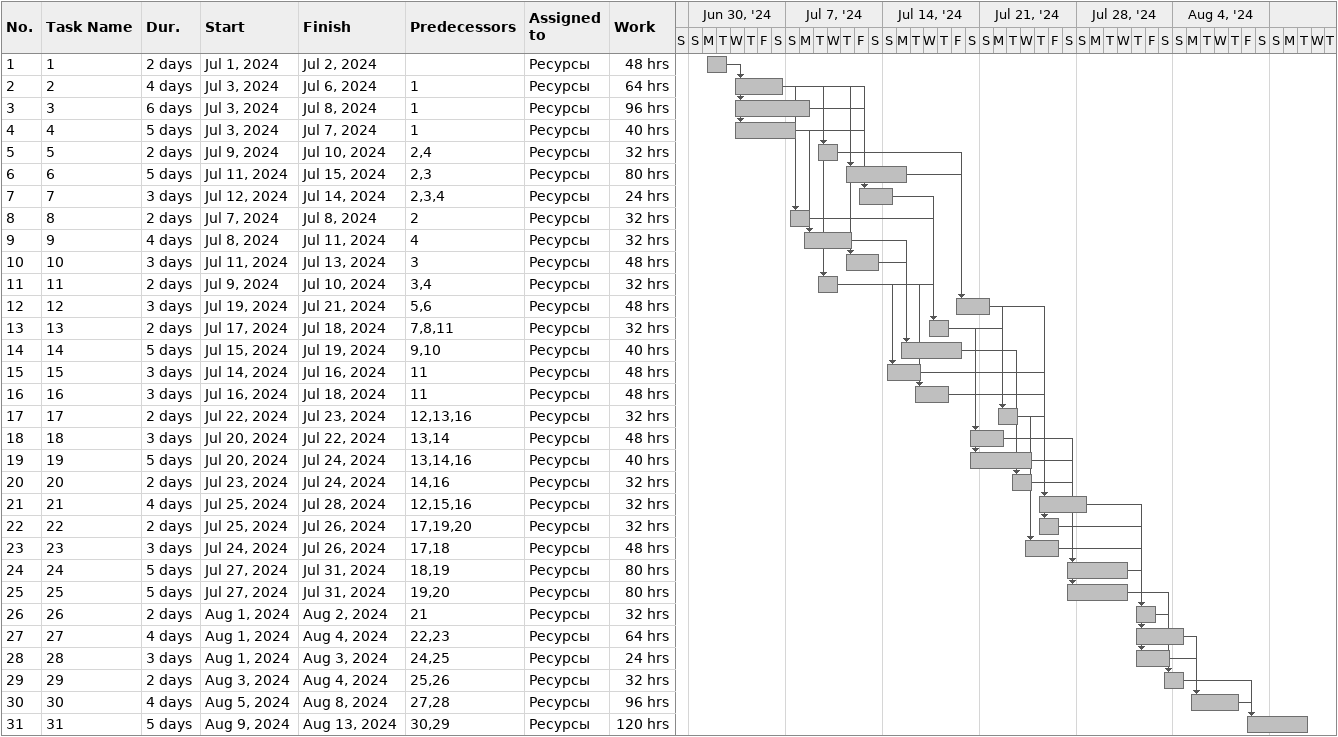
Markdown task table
| ID | Task | Duration | Start | Finish | Predecessors | Resources | Work (h) |
|---|---|---|---|---|---|---|---|
| 1 | 1 | 2d | 2024-07-01 | 2024-07-02 |  | Ресурсы | 48 |
| 2 | 2 | 4d | 2024-07-03 | 2024-07-06 | 1 | Ресурсы | 64 |
| 3 | 3 | 6d | 2024-07-03 | 2024-07-08 | 1 | Ресурсы | 96 |
| 4 | 4 | 5d | 2024-07-03 | 2024-07-07 | 1 | Ресурсы | 40 |
| 5 | 5 | 2d | 2024-07-09 | 2024-07-10 | 2, 4 | Ресурсы | 32 |
| 6 | 6 | 5d | 2024-07-11 | 2024-07-15 | 2, 3 | Ресурсы | 80 |
| 7 | 7 | 3d | 2024-07-12 | 2024-07-14 | 2, 3, 4 | Ресурсы | 24 |
| 8 | 8 | 2d | 2024-07-07 | 2024-07-08 | 2 | Ресурсы | 32 |
| 9 | 9 | 4d | 2024-07-08 | 2024-07-11 | 4 | Ресурсы | 32 |
| 10 | 10 | 3d | 2024-07-11 | 2024-07-13 | 3 | Ресурсы | 48 |
| 11 | 11 | 2d | 2024-07-09 | 2024-07-10 | 3, 4 | Ресурсы | 32 |
| 12 | 12 | 3d | 2024-07-19 | 2024-07-21 | 5, 6 | Ресурсы | 48 |
| 13 | 13 | 2d | 2024-07-17 | 2024-07-18 | 7, 8, 11 | Ресурсы | 32 |
| 14 | 14 | 5d | 2024-07-15 | 2024-07-19 | 9, 10 | Ресурсы | 40 |
| 15 | 15 | 3d | 2024-07-14 | 2024-07-16 | 11 | Ресурсы | 48 |
| 16 | 16 | 3d | 2024-07-16 | 2024-07-18 | 11 | Ресурсы | 48 |
| 17 | 17 | 2d | 2024-07-22 | 2024-07-23 | 12, 13, 16 | Ресурсы | 32 |
| 18 | 18 | 3d | 2024-07-20 | 2024-07-22 | 13, 14 | Ресурсы | 48 |
| 19 | 19 | 5d | 2024-07-20 | 2024-07-24 | 13, 14, 16 | Ресурсы | 40 |
| 20 | 20 | 2d | 2024-07-23 | 2024-07-24 | 14, 16 | Ресурсы | 32 |
| 21 | 21 | 4d | 2024-07-25 | 2024-07-28 | 12, 15, 16 | Ресурсы | 32 |
| 22 | 22 | 2d | 2024-07-25 | 2024-07-26 | 17, 19, 20 | Ресурсы | 32 |
| 23 | 23 | 3d | 2024-07-24 | 2024-07-26 | 17, 18 | Ресурсы | 48 |
| 24 | 24 | 5d | 2024-07-27 | 2024-07-31 | 18, 19 | Ресурсы | 80 |
| 25 | 25 | 5d | 2024-07-27 | 2024-07-31 | 19, 20 | Ресурсы | 80 |
| 26 | 26 | 2d | 2024-08-01 | 2024-08-02 | 21 | Ресурсы | 32 |
| 27 | 27 | 4d | 2024-08-01 | 2024-08-04 | 22, 23 | Ресурсы | 64 |
| 28 | 28 | 3d | 2024-08-01 | 2024-08-03 | 24, 25 | Ресурсы | 24 |
| 29 | 29 | 2d | 2024-08-03 | 2024-08-04 | 25, 26 | Ресурсы | 32 |
| 30 | 30 | 4d | 2024-08-05 | 2024-08-08 | 27, 28 | Ресурсы | 96 |
| 31 | 31 | 5d | 2024-08-09 | 2024-08-13 | 30, 29 | Ресурсы | 120 |
